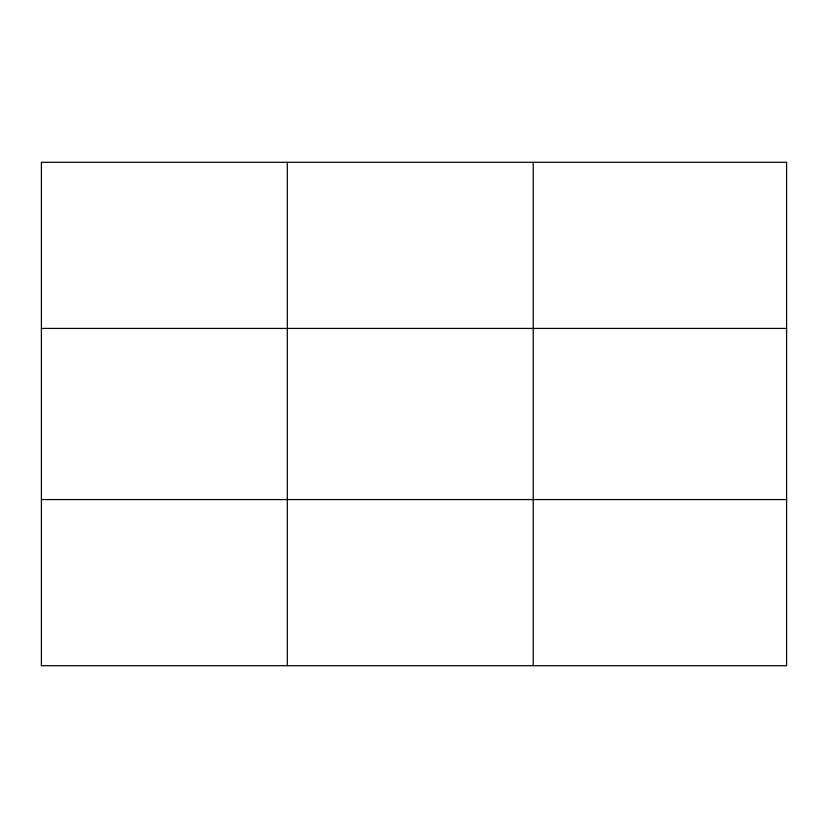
<?xml version="1.0" encoding="UTF-8"?>
<svg xmlns="http://www.w3.org/2000/svg" width="828" height="828" viewBox="0 0 828 828"><rect width="100%" height="100%" fill="white"/><g stroke="black" fill="none" stroke-linecap="round" stroke-linejoin="round"><path stroke-width="1.24" d="M287.316 162.309L287.316 665.691M533.232 162.309L533.232 665.691M41.4 328.426L786.6 328.426M41.4 499.574L786.6 499.574M786.6 162.309L786.6 665.691L41.4 665.691L41.4 162.309L786.6 162.309"/></g></svg>
